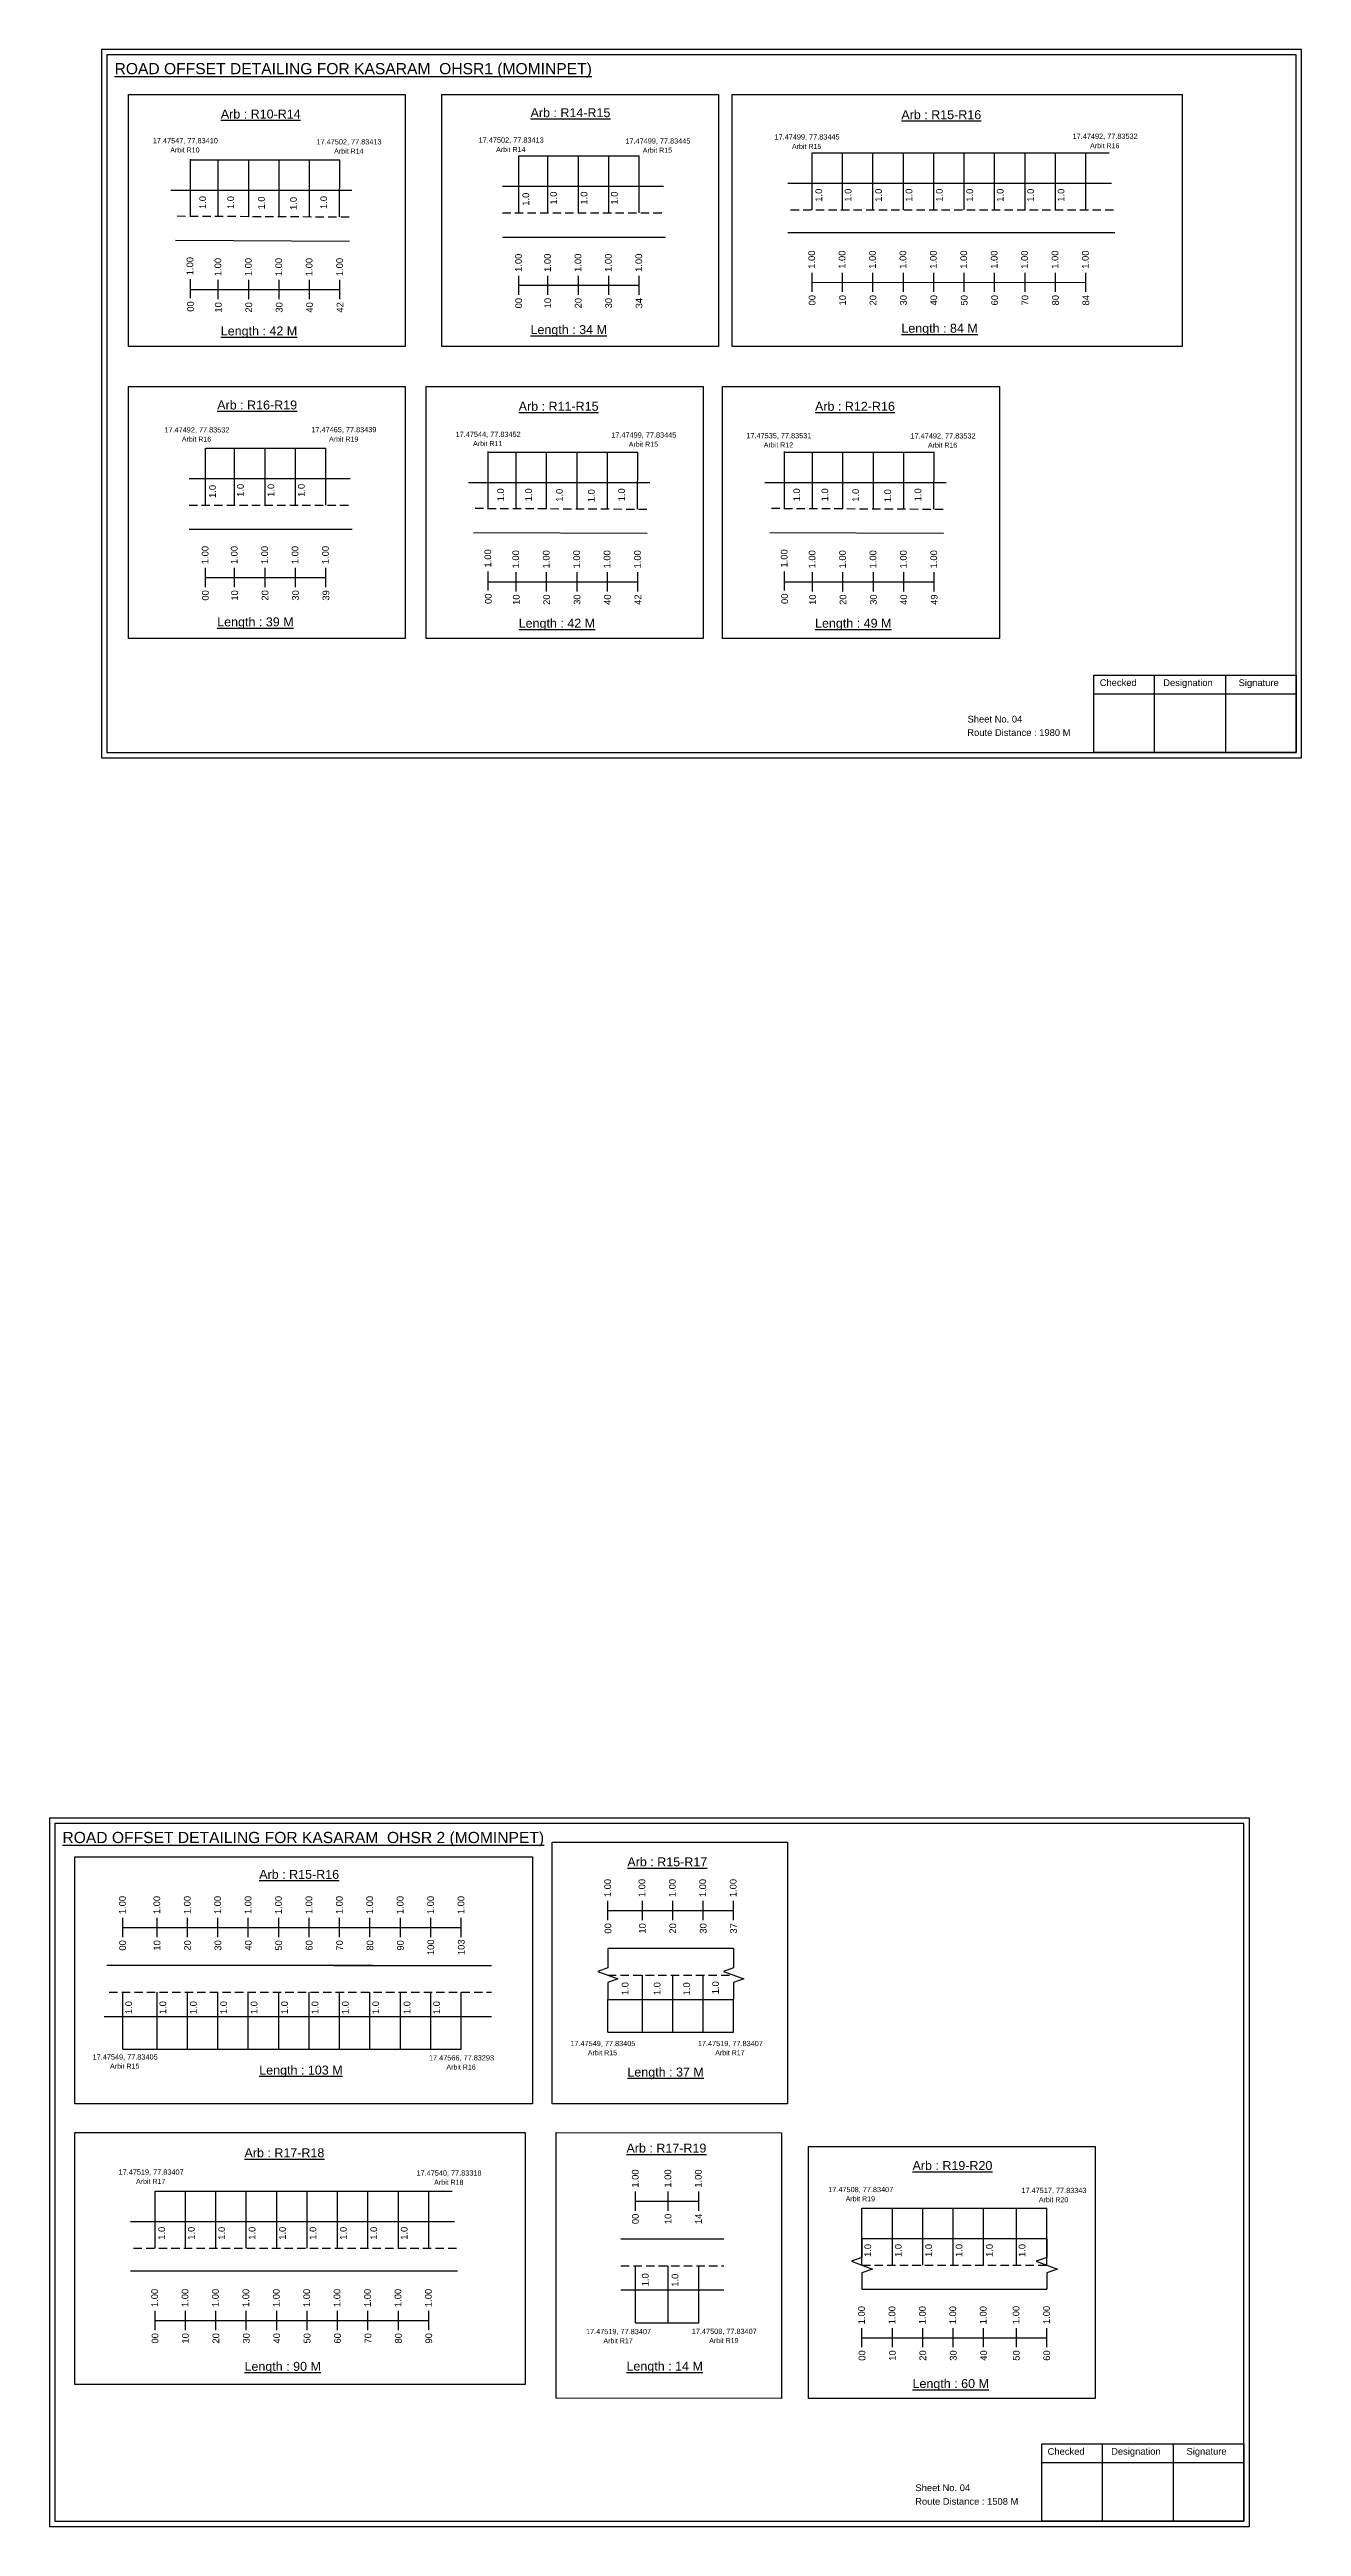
# Model space of a CAD drawing. Header units: inches. Extents: x -117 to 51867, y -12715 to 3423.
# Drawn here: x 47789 to 48349, y -4301 to -3193 of the extents above; entities that cross this region are included whole.
import ezdxf

# ---------------------------------------------------------------- set-up
doc = ezdxf.new("R2010")
doc.units = ezdxf.units.IN
doc.header["$MEASUREMENT"] = 0
doc.linetypes.add('DASHED2', pattern=[0.375, 0.25, -0.125])
doc.layers.add('PDF_Geometry', color=7, linetype='Continuous')
doc.layers.add('PDF_Text', color=5, linetype='Continuous')
doc.styles.add('PDF Arial', font='arial.ttf')
doc.styles.get("Standard").update_dxf_attribs({"font": 'arial.ttf'})

msp = doc.modelspace()

# ---------------------------------------------------------------- linework, layer by layer
for p, q in [((47851.9, -3267.5), (47851.9, -3241.9)), ((47864.4, -3267.5), (47864.4, -3242.2)), ((47878, -3267.6), (47878, -3242.2)), ((47891.6, -3267.5), (47891.6, -3242.2)), ((47905.2, -3267.8), (47905.2, -3242.2)), ((47918.6, -3267.7), (47918.8, -3242.2)), ((47998.7, -3265.9), (47998.7, -3240.4)), ((48011.8, -3265.9), (48011.8, -3240.4)), ((48025.4, -3265.9), (48025.4, -3240.4)), ((48039, -3265.9), (48039, -3240.4)), ((48052.6, -3265.9), (48052.6, -3240.4)), ((48129.9, -3264.5), (48129.9, -3239)), ((48143.5, -3264.5), (48143.5, -3239)), ((48157.1, -3264.5), (48157.1, -3239)), ((48170.7, -3264.5), (48170.7, -3239)), ((48184.3, -3264.5), (48184.3, -3239)), ((48197.9, -3264.5), (48197.9, -3239)), ((48211.5, -3264.5), (48211.5, -3239)), ((48225.1, -3264.5), (48225.1, -3239)), ((48238.7, -3264.5), (48238.7, -3239)), ((48252.3, -3264.5), (48252.3, -3239)), ((47924.1, -3255.9), (47843.1, -3255.9)), ((47991.4, -3254), (48063.4, -3254)), ((48119, -3252.6), (48263.8, -3252.6)), ((47845.3, -3278.1), (47923.1, -3278.5)), ((47991.4, -3276.7), (48064.4, -3276.7)), ((48265.2, -3274.8), (48119, -3274.8)), ((47858.7, -3396.6), (47858.7, -3371.1)), ((47871.7, -3396.6), (47871.7, -3371.1)), ((47885.3, -3396.6), (47885.3, -3371.1)), ((47898.9, -3396.6), (47898.9, -3371.1)), ((47912.5, -3396.6), (47912.5, -3371.1)), ((47985.1, -3398.2), (47985.1, -3372.6)), ((47997.6, -3398.2), (47997.6, -3372.9)), ((48011.2, -3398.3), (48011.2, -3372.9)), ((48024.8, -3398.2), (48024.8, -3372.9)), ((48038.4, -3398.5), (48038.4, -3372.9)), ((48051.8, -3398.4), (48052, -3372.9)), ((48117.6, -3398.2), (48117.6, -3372.6)), ((48130.1, -3398.2), (48130.1, -3372.9)), ((48143.7, -3398.3), (48143.7, -3372.9)), ((48157.3, -3398.2), (48157.3, -3372.9)), ((48170.9, -3398.5), (48170.9, -3372.9)), ((48184.3, -3398.4), (48184.5, -3372.9)), ((47851.3, -3384.7), (47923.3, -3384.7)), ((48057.3, -3386.6), (47976.3, -3386.6)), ((48189.8, -3386.6), (48108.8, -3386.6)), ((47851.3, -3407.4), (47924.3, -3407.4)), ((47978.5, -3408.8), (48056.2, -3409.2)), ((48111, -3408.8), (48188.7, -3409.2)), ((48094.8, -4042.1), (48038.6, -4042.1)), ((47933.4, -4049.7), (47814.6, -4049.7)), ((47916, -4049.7), (47986.6, -4049.7)), ((48054, -4079.5), (48054, -4054)), ((48067.6, -4079.5), (48067.6, -4054)), ((48081.2, -4079.5), (48081.2, -4054)), ((47821.7, -4087.1), (47821.7, -4061.6)), ((47837, -4087.1), (47837, -4061.6)), ((47850.6, -4087.1), (47850.6, -4061.6)), ((47864.2, -4087.1), (47864.2, -4061.6)), ((47877.8, -4087.1), (47877.8, -4061.6)), ((47891.4, -4087.1), (47891.4, -4061.6)), ((47905, -4087.1), (47905, -4061.6)), ((47918.6, -4087.1), (47918.6, -4061.6)), ((47932.2, -4087.1), (47932.2, -4061.6)), ((47945.8, -4087.1), (47945.8, -4061.6)), ((47959.4, -4087.1), (47959.4, -4061.6)), ((47973, -4087.1), (47973, -4061.6)), ((48038.6, -4064.8), (48094.8, -4064.8)), ((48038.6, -4079.5), (48038.6, -4064.8)), ((48094.8, -4079.5), (48094.8, -4064.8)), ((47813.4, -4072.4), (47986.6, -4072.4)), ((47836.1, -4176), (47836.1, -4150.5)), ((47849.7, -4176), (47849.7, -4150.5)), ((47863.3, -4176), (47863.3, -4150.5)), ((47876.9, -4176), (47876.9, -4150.5)), ((47890.5, -4176), (47890.5, -4150.5)), ((47904.1, -4176), (47904.1, -4150.5)), ((47917.7, -4176), (47917.7, -4150.5)), ((47931.3, -4176), (47931.3, -4150.5)), ((47944.9, -4176), (47944.9, -4150.5)), ((47958.5, -4176), (47958.5, -4150.5)), ((47825.2, -4164.1), (47970, -4164.1)), ((48152.2, -4183.6), (48152.2, -4158.1)), ((48165.8, -4183.6), (48165.8, -4158.1)), ((48179.4, -4183.6), (48179.4, -4158.1)), ((48193, -4183.6), (48193, -4158.1)), ((48206.6, -4183.6), (48206.6, -4158.1)), ((48221.3, -4183.6), (48221.3, -4158.1)), ((48234.9, -4183.6), (48234.9, -4158.1)), ((48090.5, -4172), (48044.4, -4172)), ((48152.2, -4171.8), (48234.9, -4171.8)), ((47971.4, -4186.3), (47825.2, -4186.3)), ((48050.9, -4209.4), (48050.9, -4183.9)), ((48065.6, -4209.4), (48065.6, -4183.9)), ((48079.2, -4209.4), (48079.2, -4183.9)), ((48044.4, -4194.7), (48076.5, -4194.7)), ((48076.5, -4194.7), (48090.5, -4194.7)), ((48152.2, -4194.4), (48234.9, -4194.4))]:
    msp.add_line(p, q)
at = {"color": 5}
for p, q in [((47851.9, -3242.2), (47918.8, -3242.2)), ((47998.7, -3240.4), (48052.6, -3240.4)), ((48129.9, -3239), (48262.7, -3239)), ((47858.7, -3371.1), (47912.5, -3371.1)), ((47985.1, -3372.9), (48052, -3372.9)), ((48117.6, -3372.9), (48184.5, -3372.9)), ((47821.7, -4087.1), (47973, -4087.1)), ((48038.6, -4079.5), (48094.8, -4079.5)), ((47836.1, -4150.5), (47968.9, -4150.5)), ((48152.2, -4158.1), (48234.9, -4158.1)), ((48050.9, -4209.4), (48079.2, -4209.4))]:
    msp.add_line(p, q, dxfattribs=at)
at = {"linetype": 'DASHED2', "ltscale": 15}
for p, q in [((47846, -3267.3), (47924.3, -3267.7)), ((47991.4, -3265.9), (48063.9, -3265.9)), ((48120.3, -3264.5), (48264.6, -3264.5)), ((47851.3, -3396.6), (47923.8, -3396.6)), ((47979.2, -3398), (48057.5, -3398.4)), ((48111.7, -3398), (48190, -3398.4)), ((48038.6, -4054), (48094.8, -4054)), ((47815.6, -4061.6), (47986.6, -4061.6)), ((47826.5, -4176), (47970.9, -4176)), ((48044.4, -4183.9), (48090.5, -4183.9)), ((48152.2, -4183.6), (48234.9, -4183.6))]:
    msp.add_line(p, q, dxfattribs=at)
at = {"color": 217, "true_color": 0x93278f}
for p, q in [((47851.9, -3304.1), (47851.9, -3295.5)), ((47851.9, -3300.2), (47918.8, -3300.2)), ((47864.4, -3304.5), (47864.4, -3295.9)), ((47878, -3304.5), (47878, -3295.9)), ((47891.6, -3304.5), (47891.6, -3295.9)), ((47905.2, -3304.5), (47905.2, -3295.9)), ((47918.8, -3304.5), (47918.8, -3295.9)), ((47998.7, -3302.6), (47998.7, -3294)), ((47998.7, -3298.3), (48052.6, -3298.3)), ((48011.8, -3302.6), (48011.8, -3294)), ((48025.4, -3302.6), (48025.4, -3294)), ((48039, -3302.6), (48039, -3294)), ((48052.6, -3302.6), (48052.6, -3294)), ((48129.9, -3301.2), (48129.9, -3292.7)), ((48129.9, -3297), (48252.3, -3296.9)), ((48143.5, -3301.2), (48143.5, -3292.7)), ((48157.1, -3301.2), (48157.1, -3292.7)), ((48170.7, -3301.2), (48170.7, -3292.7)), ((48184.3, -3301.2), (48184.3, -3292.7)), ((48197.9, -3301.2), (48197.9, -3292.7)), ((48211.5, -3301.2), (48211.5, -3292.7)), ((48225.1, -3301.2), (48225.1, -3292.7)), ((48238.7, -3301.2), (48238.7, -3292.7)), ((48252.3, -3301.2), (48252.3, -3292.7)), ((47858.7, -3433.3), (47858.7, -3424.7)), ((47858.7, -3429), (47912.5, -3429)), ((47871.7, -3433.3), (47871.7, -3424.7)), ((47885.3, -3433.3), (47885.3, -3424.7)), ((47898.9, -3433.3), (47898.9, -3424.7)), ((47912.5, -3433.3), (47912.5, -3424.7)), ((47985.1, -3434.8), (47985.1, -3426.2)), ((47985.1, -3430.9), (48052, -3430.9)), ((47997.6, -3435.2), (47997.6, -3426.6)), ((48011.2, -3435.2), (48011.2, -3426.6)), ((48024.8, -3435.2), (48024.8, -3426.6)), ((48038.4, -3435.2), (48038.4, -3426.6)), ((48052, -3435.2), (48052, -3426.6)), ((48117.6, -3434.8), (48117.6, -3426.2)), ((48117.6, -3430.9), (48184.5, -3430.9)), ((48130.1, -3435.2), (48130.1, -3426.6)), ((48143.7, -3435.2), (48143.7, -3426.6)), ((48157.3, -3435.2), (48157.3, -3426.6)), ((48170.9, -3435.2), (48170.9, -3426.6)), ((48184.5, -3435.2), (48184.5, -3426.6)), ((47821.7, -4037), (47821.7, -4028.4)), ((47837, -4037), (47837, -4028.4)), ((47850.6, -4037), (47850.6, -4028.4)), ((47864.2, -4037), (47864.2, -4028.4)), ((47877.8, -4037), (47877.8, -4028.4)), ((47891.4, -4037), (47891.4, -4028.4)), ((47905, -4037), (47905, -4028.4)), ((47918.6, -4037), (47918.6, -4028.4)), ((47932.2, -4037), (47932.2, -4028.4)), ((47945.8, -4037), (47945.8, -4028.4)), ((47959.4, -4037), (47959.4, -4028.4)), ((47973, -4037), (47973, -4028.4)), ((48038.6, -4029.4), (48038.6, -4020.8)), ((48038.6, -4025.1), (48094.8, -4025.1)), ((48054, -4029.4), (48054, -4020.8)), ((48067.6, -4029.4), (48067.6, -4020.8)), ((48081.2, -4029.4), (48081.2, -4020.8)), ((48094.8, -4029.4), (48094.8, -4020.8)), ((47821.7, -4032.7), (47973, -4032.7)), ((48050.9, -4159.3), (48050.9, -4150.7)), ((48065.6, -4159.3), (48065.6, -4150.7)), ((48079.2, -4159.3), (48079.2, -4150.7)), ((48050.9, -4155), (48079.2, -4155)), ((47836.1, -4212.7), (47836.1, -4204.1)), ((47836.1, -4208.4), (47958.5, -4208.4)), ((47849.7, -4212.7), (47849.7, -4204.1)), ((47863.3, -4212.7), (47863.3, -4204.1)), ((47876.9, -4212.7), (47876.9, -4204.1)), ((47890.5, -4212.7), (47890.5, -4204.1)), ((47904.1, -4212.7), (47904.1, -4204.1)), ((47917.7, -4212.7), (47917.7, -4204.1)), ((47931.3, -4212.7), (47931.3, -4204.1)), ((47944.9, -4212.7), (47944.9, -4204.1)), ((47958.5, -4212.7), (47958.5, -4204.1)), ((48152.2, -4220.3), (48152.2, -4211.8)), ((48152.2, -4216.1), (48234.9, -4216.1)), ((48165.8, -4220.3), (48165.8, -4211.8)), ((48179.4, -4220.3), (48179.4, -4211.8)), ((48193, -4220.3), (48193, -4211.8)), ((48206.6, -4220.3), (48206.6, -4211.8)), ((48221.3, -4220.3), (48221.3, -4211.8)), ((48234.9, -4220.3), (48234.9, -4211.8))]:
    msp.add_line(p, q, dxfattribs=at)
for points in [[(47824.2, -3212.9), (47948, -3212.9), (47948, -3325.6), (47824.2, -3325.6)], [(47964.3, -3212.9), (48088.1, -3212.9), (48088.1, -3325.6), (47964.3, -3325.6)], [(48094.1, -3212.9), (48295.3, -3212.9), (48295.3, -3325.6), (48094.1, -3325.6)], [(47824.2, -3343.6), (47948, -3343.6), (47948, -3456.2), (47824.2, -3456.2)], [(47957.4, -3343.6), (48081.2, -3343.6), (48081.2, -3456.2), (47957.4, -3456.2)], [(48089.9, -3343.6), (48213.7, -3343.6), (48213.7, -3456.2), (48089.9, -3456.2)], [(48013.7, -3994.5), (48118.9, -3994.5), (48118.9, -4111.5), (48013.7, -4111.5)], [(47800.3, -4001), (48004.9, -4001), (48004.9, -4111.5), (47800.3, -4111.5)], [(47800.3, -4124.3), (48001.6, -4124.3), (48001.6, -4237), (47800.3, -4237)], [(48015.5, -4124.4), (48116.2, -4124.5), (48116.2, -4243.3), (48015.5, -4243.2)], [(48128.3, -4130.6), (48256.4, -4130.6), (48256.4, -4243.3), (48128.3, -4243.3)]]:
    msp.add_lwpolyline(points, close=True)
at = {"linetype": 'Continuous'}
for points in [[(48038.6, -4042.1), (48038.6, -4050.7), (48034.1, -4052.3), (48043.1, -4055.6), (48038.6, -4057.2), (48038.6, -4064.8)], [(48094.8, -4042.1), (48094.8, -4050.7), (48090.3, -4052.3), (48099.3, -4055.6), (48094.8, -4057.2), (48094.8, -4064.8)], [(48094.8, -4042.1), (48094.8, -4050.7), (48090.3, -4052.3), (48099.3, -4055.6), (48094.8, -4057.2), (48094.8, -4064.8)], [(48152.2, -4171.8), (48152.2, -4180.2), (48147.5, -4181.9), (48156.9, -4185.4), (48152.2, -4187.1), (48152.2, -4194.4)], [(48234.9, -4171.8), (48234.9, -4180.2), (48230.1, -4181.9), (48239.6, -4185.4), (48234.9, -4187.1), (48234.9, -4194.4)]]:
    msp.add_lwpolyline(points, dxfattribs=at)
at = {"layer": 'PDF_Geometry'}
for points in [[(47812.2, -3192.9), (47812.2, -3509.6), (48348.7, -3509.6), (48348.7, -3192.9)], [(47814.6, -3195.2), (47814.6, -3507.2), (48346.3, -3507.2), (48346.3, -3195.2)], [(47788.9, -3983.8), (47788.9, -4300.5), (48325.4, -4300.5), (48325.4, -3983.8)], [(47791.3, -3986.1), (47791.3, -4298.1), (48323, -4298.1), (48323, -3986.1)]]:
    msp.add_lwpolyline(points, close=True, dxfattribs=at)
at = {"layer": 'PDF_Geometry', "color": 242, "true_color": 0xcc1f26}
for points in [[(48346.3, -3507.2), (48255.9, -3507.2), (48255.9, -3472.6), (48346.3, -3472.6)], [(48323, -4298.2), (48232.6, -4298.2), (48232.6, -4263.6), (48323, -4263.6)]]:
    msp.add_lwpolyline(points, close=True, dxfattribs=at)
for points in [[(48282.9, -3472.6), (48282.9, -3507.2)], [(48314.7, -3472.6), (48314.7, -3507.2)], [(48255.9, -3481), (48346.3, -3481)], [(48259.6, -4263.6), (48259.6, -4298.2)], [(48291.4, -4263.6), (48291.4, -4298.2)], [(48232.6, -4271.9), (48323, -4271.9)]]:
    msp.add_lwpolyline(points, dxfattribs=at)

# ---------------------------------------------------------------- texts
at = {"color": 242, "true_color": 0xcd2027}
for s, height, p in [('%%UROAD OFFSET DETAILING FOR KASARAM  OHSR1 (MOMINPET)', 5, (47818, -3203.9)), ('%%UArb : R10-R14', 4, (47865.5, -3223.7)), ('%%UArb : R14-R15', 4, (48004, -3223.1)), ('%%UArb : R15-R16', 4, (48169.8, -3224)), ('%%ULength : 42 M', 4, (47865.5, -3320.7)), ('%%ULength : 34 M', 4, (48004, -3320.1)), ('%%ULength : 84 M', 4, (48169.8, -3319.5)), ('%%UArb : R16-R19', 4, (47863.9, -3353.8)), ('%%UArb : R11-R15', 4, (47998.7, -3354.4)), ('%%UArb : R12-R16', 4, (48131.2, -3354.4)), ('%%ULength : 39 M', 4, (47863.9, -3450.8)), ('%%ULength : 42 M', 4, (47998.7, -3451.4)), ('%%ULength : 49 M', 4, (48131.2, -3451.4)), ('%%UROAD OFFSET DETAILING FOR KASARAM  OHSR 2 (MOMINPET)', 5, (47794.7, -3994.9)), ('%%UArb : R15-R16', 4, (47882.7, -4010.9)), ('%%UArb : R15-R17', 4, (48047.3, -4005.3)), ('%%ULength : 103 M', 4, (47882.7, -4098.4)), ('%%ULength : 37 M', 4, (48047.3, -4099.3)), ('%%UArb : R17-R18', 4, (47876.1, -4135.4)), ('%%UArb : R17-R19', 4, (48046.9, -4133.3)), ('%%UArb : R19-R20', 4, (48174.8, -4141.1)), ('%%ULength : 90 M', 4, (47876.1, -4230.9)), ('%%ULength : 14 M', 4, (48046.9, -4230.8)), ('%%ULength : 60 M', 4, (48174.8, -4238.6))]:
    msp.add_text(s, height=height, dxfattribs=at).set_placement(p)
at = {"color": 5}
for s, height, p in [('17.47547, 77.83410', 2.34, (47835.1, -3234.8)), ('17.47502, 77.83413', 2.34, (47908.3, -3235.3)), ('17.47502, 77.83413', 2.34, (47980.8, -3234.5)), ('17.47499, 77.83445', 2.34, (48046.4, -3234.9)), ('17.47499, 77.83445', 2.34, (48113.1, -3233.1)), ('17.47492, 77.83532', 2.34, (48246.4, -3232.8)), ('Arbit R10', 2.25, (47842.9, -3238.9)), ('Arbit R14', 2.25, (47916.2, -3239.4)), ('Arbit R14', 2.25, (47988.6, -3238.7)), ('Arbit R15', 2.25, (48054.2, -3239)), ('Arbit R15', 2.25, (48120.9, -3237.3)), ('Arbit R16', 2.25, (48254.2, -3237)), ('17.47492, 77.83532', 2.34, (47840.3, -3364.1)), ('Arbit R16', 2.25, (47848.1, -3368.2)), ('17.47465, 77.83439', 2.34, (47906, -3364)), ('Arbit R19', 2.25, (47913.9, -3368.2)), ('17.47544, 77.83452', 2.34, (47970.5, -3366.1)), ('17.47499, 77.83445', 2.34, (48040.1, -3366.4)), ('17.47535, 77.83531', 2.34, (48100.5, -3366.7)), ('17.47492, 77.83532', 2.34, (48173.9, -3366.8)), ('Arbit R11', 2.25, (47978.3, -3370.2)), ('Arbit R15', 2.25, (48047.9, -3370.5)), ('Arbit R12', 2.25, (48108.3, -3370.8)), ('Arbit R16', 2.25, (48181.7, -3370.9)), ('17.47549, 77.83405', 2.34, (48021.8, -4085.7)), ('17.47519, 77.83407', 2.34, (48078.8, -4085.7)), ('17.47549, 77.83405', 2.34, (47808.2, -4091.7)), ('Arbit R15', 2.25, (47816, -4095.8)), ('17.47566, 77.83293', 2.34, (47958.6, -4092.1)), ('Arbit R16', 2.25, (47966.4, -4096.2)), ('Arbit R15', 2.25, (48029.6, -4089.8)), ('Arbit R17', 2.25, (48086.6, -4089.8)), ('17.47519, 77.83407', 2.34, (47819.8, -4143.2)), ('17.47540, 77.83318', 2.34, (47953, -4143.6)), ('Arbit R17', 2.25, (47827.6, -4147.3)), ('Arbit R18', 2.25, (47960.9, -4147.7)), ('17.47508, 77.83407', 2.34, (48137.1, -4151)), ('Arbit R19', 2.25, (48144.9, -4155.1)), ('17.47517, 77.83343', 2.34, (48223.5, -4151.4)), ('Arbit R20', 2.25, (48231.3, -4155.5)), ('17.47519, 77.83407', 2.34, (48028.8, -4214.5)), ('Arbit R17', 2.25, (48036.6, -4218.6)), ('17.47508, 77.83407', 2.34, (48076.1, -4214.4)), ('Arbit R19', 2.25, (48083.9, -4218.5))]:
    msp.add_text(s, height=height, dxfattribs=at).set_placement(p)
for p in [(48134.4, -3260.9), (48147.5, -3260.9), (48161.1, -3260.9), (48174.7, -3260.9), (48188.3, -3260.9), (48201.9, -3260.9), (48215.5, -3260.9), (48229.1, -3260.9), (48242.7, -3260.9), (47858.9, -3264.2), (47871.4, -3264.2), (47885.2, -3264.4), (47899.5, -3264.6), (47913, -3264.2), (48003.4, -3262.7), (48015.8, -3262.2), (48029.4, -3262.2), (48043, -3262.2), (47863.3, -3393.4), (47875.8, -3392.9), (47889.4, -3392.9), (47903, -3392.9), (47992.1, -3394.9), (48004.6, -3394.9), (48046.2, -3394.9), (48124.5, -3394.9), (48137.1, -3394.9), (48178.7, -3394.9), (48018.4, -3395.1), (48032.7, -3395.3), (48150.9, -3395.1), (48165.2, -3395.3), (48047.8, -4062.9), (48062.1, -4062.9), (48075.3, -4063), (48088.2, -4062.5), (47825.8, -4071.4), (47841.1, -4071.4), (47854.7, -4071.4), (47868.3, -4071.4), (47881.9, -4071.4), (47895.5, -4071.4), (47909.1, -4071.4), (47922.7, -4071.4), (47936.3, -4071.4), (47950.3, -4071.4), (47963.5, -4071.4), (47840.6, -4172.3), (47853.8, -4172.3), (47867.4, -4172.3), (47881, -4172.3), (47894.6, -4172.3), (47908.2, -4172.3), (47921.8, -4172.3), (47935.4, -4172.3), (47949, -4172.3), (48156.3, -4180), (48169.9, -4180), (48183.5, -4180), (48197.1, -4180), (48210.7, -4180), (48225.3, -4180), (48056.8, -4193.1), (48070.1, -4193.3)]:
    msp.add_text('1.0', height=3, rotation=90).set_placement(p)
at = {"color": 217, "true_color": 0x93278f}
for s, p in [('1.00', (47853.2, -3293.8)), ('1.00', (47865.7, -3294.2)), ('1.00', (47879.3, -3294.2)), ('1.00', (47892.9, -3294.2)), ('1.00', (47906.5, -3294.2)), ('1.00', (47920.1, -3294.2)), ('1.00', (48000.1, -3292.3)), ('1.00', (48013.1, -3292.3)), ('1.00', (48026.7, -3292.3)), ('1.00', (48040.3, -3292.3)), ('1.00', (48053.9, -3292.3)), ('1.00', (48131.2, -3290.9)), ('1.00', (48144.8, -3290.9)), ('1.00', (48158.4, -3290.9)), ('1.00', (48172, -3290.9)), ('1.00', (48185.6, -3290.9)), ('1.00', (48199.2, -3290.9)), ('1.00', (48212.8, -3290.9)), ('1.00', (48226.4, -3290.9)), ('1.00', (48240, -3290.9)), ('1.00', (48253.6, -3290.9)), ('00', (47853.4, -3310.1)), ('10', (47865.9, -3310.5)), ('20', (47879.5, -3310.5)), ('30', (47893.1, -3310.5)), ('40', (47906.7, -3310.5)), ('42', (47920.3, -3310.5)), ('00', (48000.2, -3308.6)), ('10', (48013.2, -3308.6)), ('20', (48026.8, -3308.6)), ('30', (48040.4, -3308.6)), ('34', (48054, -3308.6)), ('00', (48131.4, -3307.3)), ('10', (48145, -3307.3)), ('20', (48158.6, -3307.3)), ('30', (48172.2, -3307.3)), ('40', (48185.8, -3307.3)), ('50', (48199.4, -3307.3)), ('60', (48213, -3307.3)), ('70', (48226.6, -3307.3)), ('80', (48240.2, -3307.3)), ('84', (48253.8, -3307.3)), ('1.00', (47860, -3423)), ('1.00', (47873, -3423)), ('1.00', (47886.6, -3423)), ('1.00', (47900.2, -3423)), ('1.00', (47913.8, -3423)), ('1.00', (47986.4, -3424.5)), ('1.00', (47998.9, -3424.9)), ('1.00', (48012.5, -3424.9)), ('1.00', (48026.1, -3424.9)), ('1.00', (48039.7, -3424.9)), ('1.00', (48053.3, -3424.9)), ('1.00', (48118.9, -3424.5)), ('1.00', (48131.4, -3424.9)), ('1.00', (48145, -3424.9)), ('1.00', (48158.6, -3424.9)), ('1.00', (48172.2, -3424.9)), ('1.00', (48185.8, -3424.9)), ('00', (47860.1, -3439.3)), ('10', (47873.2, -3439.3)), ('20', (47886.8, -3439.3)), ('30', (47900.4, -3439.3)), ('39', (47914, -3439.3)), ('00', (47986.6, -3440.8)), ('10', (47999.1, -3441.2)), ('20', (48012.7, -3441.2)), ('30', (48026.3, -3441.2)), ('40', (48039.9, -3441.2)), ('42', (48053.5, -3441.2)), ('00', (48119.1, -3440.8)), ('10', (48131.6, -3441.2)), ('20', (48145.2, -3441.2)), ('30', (48158.8, -3441.2)), ('40', (48172.4, -3441.2)), ('49', (48186, -3441.2)), ('1.00', (47823, -4026.7)), ('1.00', (47838.4, -4026.7)), ('1.00', (47852, -4026.7)), ('1.00', (47865.6, -4026.7)), ('1.00', (47879.2, -4026.7)), ('1.00', (47892.8, -4026.7)), ('1.00', (47906.4, -4026.7)), ('1.00', (47920, -4026.7)), ('1.00', (47933.6, -4026.7)), ('1.00', (47947.2, -4026.7)), ('1.00', (47960.8, -4026.7)), ('1.00', (47974.4, -4026.7)), ('1.00', (48040, -4019.1)), ('1.00', (48055.3, -4019.1)), ('1.00', (48068.9, -4019.1)), ('1.00', (48082.5, -4019.1)), ('1.00', (48096.1, -4019.1)), ('00', (48040.1, -4035.4)), ('10', (48055.5, -4035.4)), ('20', (48069.1, -4035.4)), ('30', (48082.7, -4035.4)), ('37', (48096.3, -4035.4)), ('00', (47823.1, -4043)), ('10', (47838.5, -4043)), ('20', (47852.1, -4043)), ('30', (47865.7, -4043)), ('40', (47879.3, -4043)), ('50', (47892.9, -4043)), ('60', (47906.5, -4043)), ('70', (47920.1, -4043)), ('80', (47933.7, -4043)), ('90', (47947.3, -4043)), ('100', (47960.9, -4045)), ('103', (47974.5, -4045)), ('1.00', (48052.3, -4149)), ('1.00', (48066.9, -4149)), ('1.00', (48080.5, -4149)), ('00', (48052.4, -4165.3)), ('10', (48067, -4165.3)), ('14', (48080.6, -4165.3)), ('1.00', (47837.4, -4202.4)), ('1.00', (47851, -4202.4)), ('1.00', (47864.6, -4202.4)), ('1.00', (47878.2, -4202.4)), ('1.00', (47891.8, -4202.4)), ('1.00', (47905.4, -4202.4)), ('1.00', (47919, -4202.4)), ('1.00', (47932.6, -4202.4)), ('1.00', (47946.2, -4202.4)), ('1.00', (47959.8, -4202.4)), ('1.00', (48153.5, -4210.1)), ('1.00', (48167.1, -4210.1)), ('1.00', (48180.7, -4210.1)), ('1.00', (48194.3, -4210.1)), ('1.00', (48207.9, -4210.1)), ('1.00', (48222.6, -4210)), ('1.00', (48236.2, -4210)), ('00', (47837.6, -4218.7)), ('10', (47851.2, -4218.7)), ('20', (47864.8, -4218.7)), ('30', (47878.4, -4218.7)), ('40', (47892, -4218.7)), ('50', (47905.6, -4218.7)), ('60', (47919.2, -4218.7)), ('70', (47932.8, -4218.7)), ('80', (47946.4, -4218.7)), ('90', (47960, -4218.7)), ('00', (48153.7, -4226.4)), ('10', (48167.3, -4226.4)), ('20', (48180.9, -4226.4)), ('30', (48194.5, -4226.4)), ('40', (48208.1, -4226.4)), ('50', (48222.7, -4226.4)), ('60', (48236.3, -4226.4))]:
    msp.add_text(s, height=3, rotation=90, dxfattribs=at).set_placement(p)
for s, p in [('Sheet No. 04', (48199.4, -3493.8)), ('Route Distance : 1980 M', (48199.3, -3499.8)), ('Sheet No. 04', (48176.1, -4284.7)), ('Route Distance : 1508 M', (48176, -4290.8))]:
    msp.add_text(s, height=3).set_placement(p)
at = {"layer": 'PDF_Text', "color": 7, "attachment_point": 7, "style": 'PDF Arial'}
for s, insert, char_height in [('Checked', (48258.5, -3477.5), 3), ('Designation', (48286.9, -3478.4), 3.001), ('Signature', (48320.6, -3478.4), 3), ('Checked', (48235.2, -4268.5), 3), ('Designation', (48263.6, -4269.3), 3.001), ('Signature', (48297.3, -4269.3), 3)]:
    msp.add_mtext(s, dxfattribs=dict(at, insert=insert, char_height=char_height))

doc.saveas('drawing.dxf')
